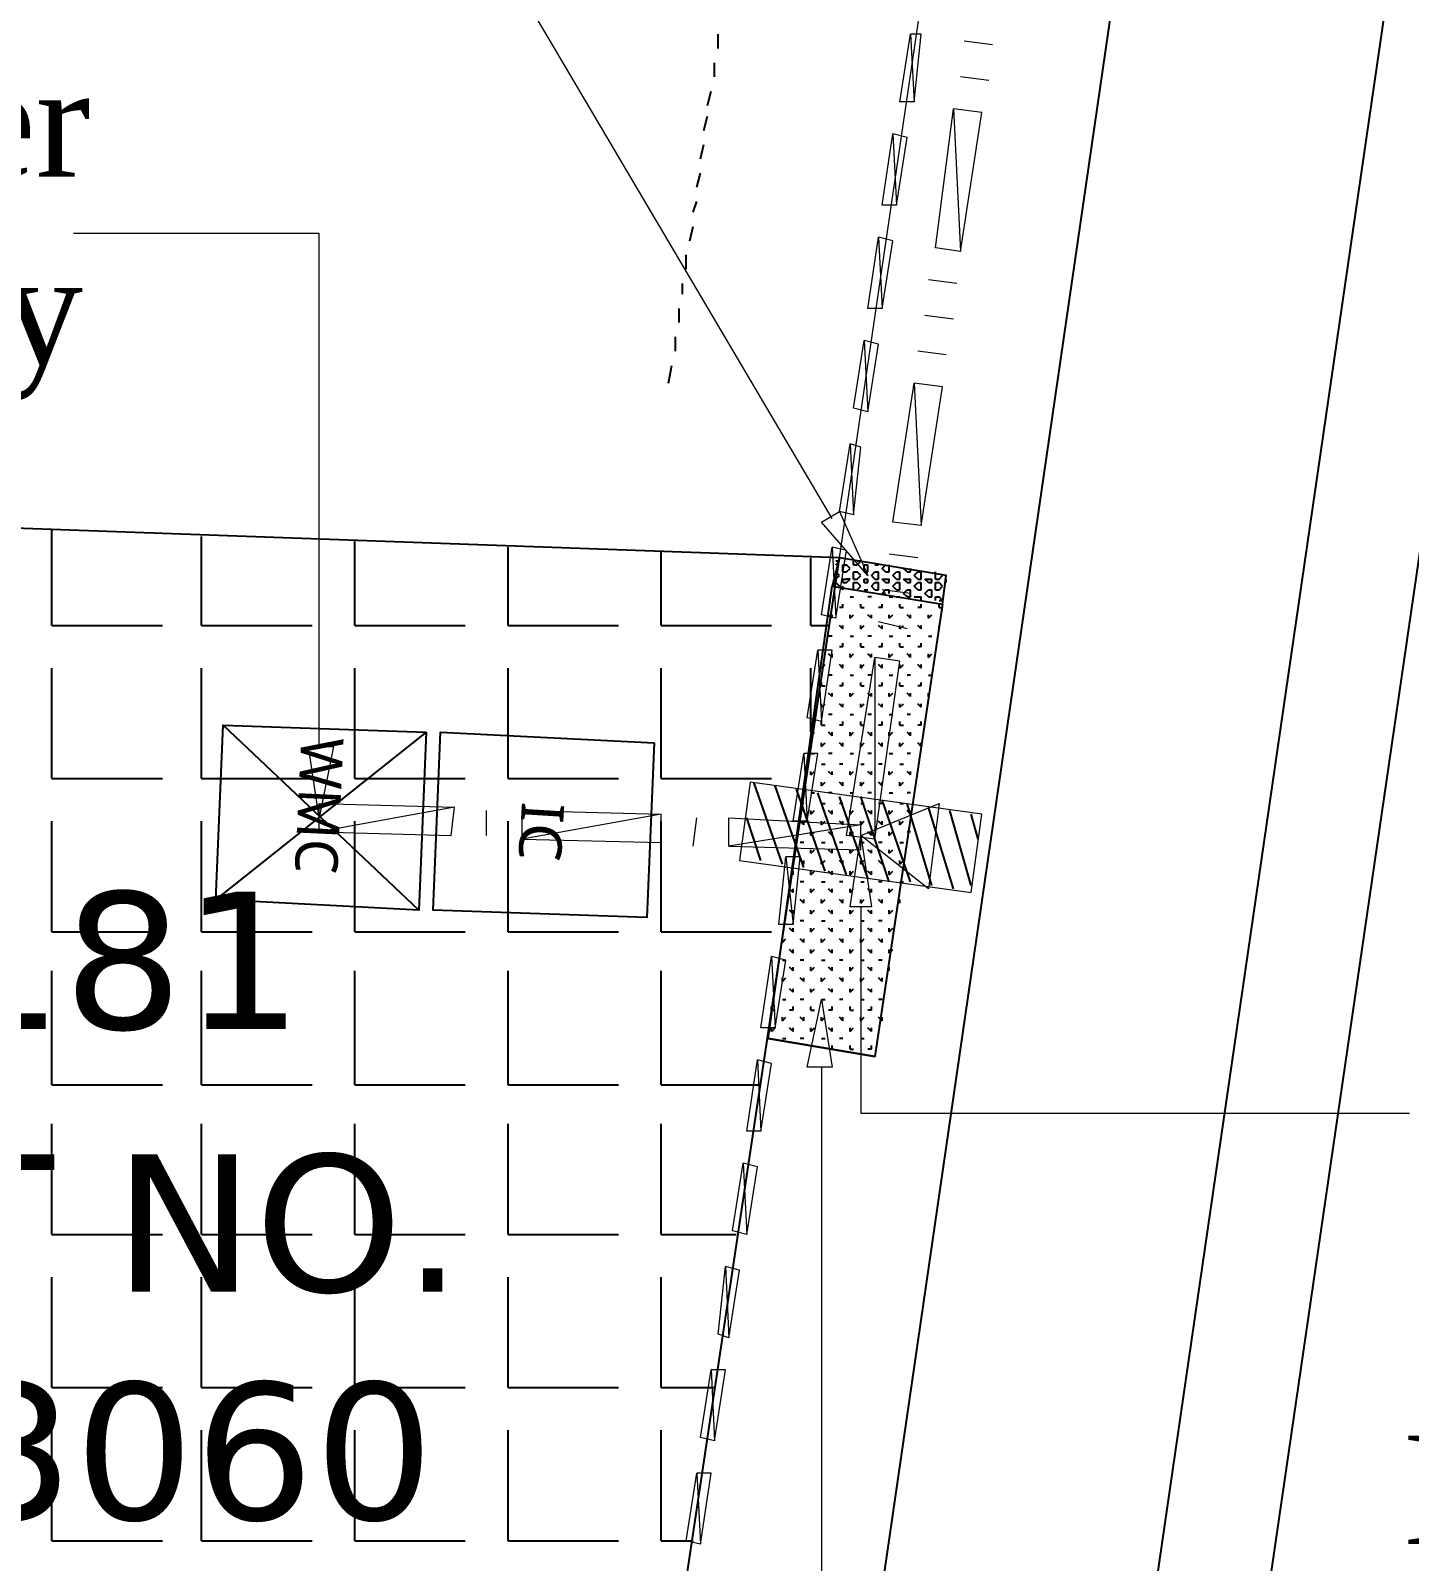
# Model space of a CAD drawing. Header units: inches. Extents: x 5 to 844, y 8 to 596.
# Drawn here: x 370.8 to 420.6, y 214.6 to 269.9 of the extents above; entities that cross this region are included whole.
import ezdxf

# ---------------------------------------------------------------- set-up
doc = ezdxf.new("R2010")
doc.units = ezdxf.units.IN
doc.header["$MEASUREMENT"] = 0
doc.layers.add('PDF_Geometry', color=7, linetype='Continuous', true_color=0x989898)
doc.layers.add('PDF_Text', color=7, linetype='Continuous')
doc.styles.add('PDF Segoe UI', font='segoeui.ttf')
doc.styles.add('PDF Times New Roman', font='times.ttf')
doc.styles.add('PDF Verdana', font='verdana.ttf')

msp = doc.modelspace()

# ---------------------------------------------------------------- linework, layer by layer
at = {"layer": 'PDF_Geometry', "lineweight": 25}
for points in [[(395.609, 77.153), (456.163, 492.932), (456.291, 494.475)], [(391.623, 77.668), (451.535, 489.718), (451.92, 491.647)], [(379.667, 60.954), (381.981, 79.082), (410.908, 278.229)], [(395.609, 269.229), (395.609, 269.744)], [(395.48, 268.972), (395.48, 268.972)], [(395.48, 268.201), (395.48, 268.715)], [(395.223, 267.172), (395.352, 267.687)], [(395.352, 267.944), (395.352, 267.944)], [(395.223, 267.044), (395.223, 267.044)], [(395.095, 266.272), (395.223, 266.787)], [(395.095, 266.015), (395.095, 266.015)], [(394.966, 265.244), (395.095, 265.758)], [(394.837, 264.215), (394.966, 264.73)], [(394.966, 264.987), (394.966, 264.987)], [(394.709, 263.315), (394.837, 263.701)], [(394.837, 263.958), (394.837, 263.958)], [(394.709, 263.058), (394.709, 263.058)], [(394.58, 262.287), (394.709, 262.801)], [(394.58, 262.03), (394.58, 262.03)], [(394.452, 261.258), (394.452, 261.773)], [(394.452, 261.001), (394.452, 261.001)], [(394.323, 260.358), (394.323, 260.744)], [(394.195, 259.33), (394.195, 259.844)], [(394.323, 260.101), (394.323, 260.101)], [(394.066, 259.073), (394.066, 259.073)], [(394.066, 258.301), (394.066, 258.816)], [(393.809, 257.144), (393.937, 257.787)], [(393.937, 258.044), (393.937, 258.044)], [(399.98, 250.845), (399.723, 249.816), (403.708, 249.173), (403.837, 250.202), (399.98, 250.845)], [(399.98, 250.716), (399.851, 250.716)], [(399.851, 250.587), (399.98, 250.716)], [(399.851, 250.33), (399.851, 250.33)], [(399.98, 250.202), (399.851, 250.33)], [(400.109, 250.716), (400.109, 250.716)], [(400.109, 250.716), (400.109, 250.716)], [(400.109, 250.587), (400.237, 250.587)], [(400.109, 250.459), (400.109, 250.587)], [(400.109, 250.33), (400.109, 250.459)], [(400.109, 250.33), (400.237, 250.33)], [(400.366, 250.459), (400.237, 250.587)], [(400.237, 250.33), (400.366, 250.459)], [(400.494, 250.587), (400.494, 250.716)], [(400.494, 250.716), (400.494, 250.716)], [(400.494, 250.587), (400.623, 250.587)], [(400.494, 250.33), (400.623, 250.33)], [(400.494, 250.202), (400.494, 250.33)], [(400.751, 250.716), (400.623, 250.716)], [(400.623, 250.587), (400.751, 250.716)], [(400.751, 250.202), (400.623, 250.33)], [(400.88, 250.587), (401.009, 250.587)], [(400.88, 250.459), (400.88, 250.587)], [(400.88, 250.33), (400.88, 250.459)], [(400.88, 250.33), (401.009, 250.33)], [(401.009, 250.459), (401.009, 250.587)], [(401.009, 250.33), (401.009, 250.459)], [(401.137, 250.202), (401.266, 250.33)], [(401.266, 250.587), (401.394, 250.587)], [(401.266, 250.587), (401.266, 250.587)], [(401.266, 250.33), (401.394, 250.33)], [(401.394, 250.587), (401.394, 250.587)], [(401.394, 250.202), (401.394, 250.33)], [(401.523, 250.459), (401.651, 250.587)], [(401.651, 250.33), (401.523, 250.459)], [(401.651, 250.33), (401.78, 250.33)], [(401.78, 250.459), (401.78, 250.587)], [(401.78, 250.33), (401.78, 250.459)], [(401.908, 250.202), (402.037, 250.33)], [(402.037, 250.33), (402.166, 250.33)], [(402.166, 250.202), (402.166, 250.33)], [(402.423, 250.33), (402.294, 250.459)], [(402.294, 250.459), (402.294, 250.459)], [(402.423, 250.33), (402.551, 250.33)], [(402.551, 250.33), (402.551, 250.459)], [(402.68, 250.202), (402.808, 250.33)], [(402.808, 250.33), (402.937, 250.33)], [(402.937, 250.202), (402.937, 250.33)], [(403.451, 250.202), (403.451, 250.33)], [(403.708, 249.173), (401.266, 232.845), (397.409, 233.488), (399.723, 249.816), (403.708, 249.173)], [(399.723, 249.816), (403.708, 249.173)], [(399.851, 250.073), (399.98, 250.202)], [(399.851, 250.073), (399.851, 250.073)], [(399.851, 249.945), (399.851, 249.945)], [(399.98, 249.816), (399.851, 249.945)], [(400.109, 249.688), (399.98, 249.816)], [(399.98, 249.816), (399.98, 249.816)], [(400.109, 250.073), (400.237, 250.073)], [(400.109, 249.945), (400.109, 250.073)], [(400.109, 250.073), (400.109, 250.073)], [(400.109, 249.945), (400.237, 249.945)], [(400.109, 249.688), (400.109, 249.816)], [(400.109, 249.688), (400.109, 249.816)], [(400.366, 250.073), (400.237, 250.073)], [(400.237, 249.945), (400.366, 250.073)], [(400.494, 250.073), (400.494, 250.202)], [(400.494, 250.073), (400.623, 250.073)], [(400.494, 249.945), (400.623, 249.945)], [(400.494, 249.816), (400.494, 249.945)], [(400.494, 249.688), (400.494, 249.816)], [(400.623, 250.073), (400.751, 250.202)], [(400.751, 249.816), (400.623, 249.945)], [(400.623, 249.688), (400.751, 249.816)], [(400.88, 250.073), (401.009, 250.073)], [(400.88, 249.945), (400.88, 250.073)], [(400.88, 250.073), (400.88, 250.073)], [(400.88, 249.945), (401.009, 249.945)], [(401.009, 250.073), (401.009, 250.073)], [(401.009, 249.945), (401.009, 250.073)], [(401.266, 250.073), (401.137, 250.202)], [(401.137, 249.816), (401.266, 249.945)], [(401.266, 249.688), (401.137, 249.816)], [(401.266, 250.073), (401.394, 250.073)], [(401.266, 249.945), (401.394, 249.945)], [(401.394, 250.073), (401.394, 250.202)], [(401.394, 249.816), (401.394, 249.945)], [(401.394, 249.688), (401.394, 249.816)], [(401.651, 249.945), (401.523, 250.073)], [(401.523, 250.073), (401.651, 250.073)], [(401.651, 250.073), (401.78, 250.073)], [(401.651, 249.945), (401.78, 249.945)], [(401.78, 250.073), (401.78, 250.073)], [(401.78, 249.945), (401.78, 250.073)], [(402.037, 250.073), (401.908, 250.202)], [(401.908, 249.816), (402.037, 249.945)], [(402.037, 249.688), (401.908, 249.816)], [(402.037, 250.073), (402.166, 250.073)], [(402.037, 249.945), (402.166, 249.945)], [(402.166, 250.073), (402.166, 250.202)], [(402.166, 249.816), (402.166, 249.945)], [(402.166, 249.688), (402.166, 249.816)], [(402.423, 249.945), (402.294, 250.073)], [(402.294, 250.073), (402.423, 250.073)], [(402.423, 250.073), (402.551, 250.073)], [(402.423, 249.945), (402.551, 249.945)], [(402.551, 250.073), (402.551, 250.073)], [(402.551, 249.945), (402.551, 250.073)], [(402.808, 250.073), (402.68, 250.202)], [(402.68, 249.816), (402.808, 249.945)], [(402.808, 249.688), (402.68, 249.816)], [(402.808, 250.073), (402.937, 250.073)], [(402.808, 249.945), (402.937, 249.945)], [(402.937, 250.073), (402.937, 250.202)], [(402.937, 249.816), (402.937, 249.945)], [(402.937, 249.688), (402.937, 249.816)], [(403.194, 249.945), (403.066, 250.073)], [(403.066, 250.073), (403.194, 250.073)], [(403.194, 250.073), (403.323, 250.073)], [(403.194, 249.945), (403.323, 249.945)], [(403.323, 250.073), (403.323, 250.073)], [(403.323, 249.945), (403.323, 250.073)], [(403.451, 250.073), (403.451, 250.202)], [(403.451, 250.073), (403.58, 250.073)], [(403.451, 249.945), (403.58, 249.945)], [(403.451, 249.816), (403.451, 249.945)], [(403.451, 249.688), (403.451, 249.816)], [(403.58, 250.073), (403.708, 250.202)], [(403.708, 249.816), (403.58, 249.945)], [(403.58, 249.688), (403.708, 249.816)], [(403.708, 250.202), (403.708, 250.202)], [(403.837, 249.945), (403.837, 250.073)], [(403.837, 250.073), (403.837, 250.073)], [(399.723, 249.43), (399.723, 249.43)], [(400.366, 249.43), (400.366, 249.43)], [(400.366, 249.43), (400.494, 249.43)], [(400.366, 249.43), (400.366, 249.43)], [(400.623, 249.688), (400.623, 249.688)], [(400.88, 249.688), (401.009, 249.688)], [(400.88, 249.688), (400.88, 249.688)], [(401.009, 249.688), (401.009, 249.688)], [(401.137, 249.43), (401.009, 249.43)], [(401.137, 249.43), (401.137, 249.43)], [(401.137, 249.43), (401.137, 249.43)], [(401.266, 249.688), (401.394, 249.688)], [(401.523, 249.559), (401.651, 249.688)], [(401.651, 249.559), (401.523, 249.559)], [(401.651, 249.688), (401.78, 249.688)], [(401.78, 249.559), (401.78, 249.688)], [(401.78, 249.559), (401.78, 249.559)], [(401.78, 249.43), (401.78, 249.43)], [(401.78, 249.43), (401.908, 249.43)], [(401.78, 249.43), (401.78, 249.43)], [(402.037, 249.688), (402.166, 249.688)], [(402.037, 249.43), (402.166, 249.43)], [(402.166, 249.43), (402.166, 249.43)], [(402.294, 249.559), (402.423, 249.688)], [(402.423, 249.43), (402.294, 249.559)], [(402.423, 249.688), (402.551, 249.688)], [(402.551, 249.43), (402.423, 249.43)], [(402.423, 249.43), (402.551, 249.43)], [(402.551, 249.559), (402.551, 249.688)], [(402.551, 249.43), (402.551, 249.559)], [(402.551, 249.43), (402.551, 249.43)], [(402.551, 249.43), (402.551, 249.43)], [(402.68, 249.43), (402.808, 249.43)], [(402.808, 249.688), (402.937, 249.688)], [(402.808, 249.43), (402.937, 249.43)], [(402.937, 249.302), (402.937, 249.43)], [(402.937, 249.302), (402.937, 249.302)], [(403.066, 249.559), (403.194, 249.688)], [(403.194, 249.43), (403.066, 249.559)], [(403.194, 249.688), (403.323, 249.688)], [(403.194, 249.43), (403.323, 249.43)], [(403.323, 249.559), (403.323, 249.688)], [(403.323, 249.43), (403.323, 249.559)], [(403.451, 249.688), (403.58, 249.688)], [(403.451, 249.43), (403.58, 249.43)], [(403.451, 249.302), (403.451, 249.43)], [(403.451, 249.302), (403.451, 249.302)], [(403.708, 249.302), (403.58, 249.43)], [(403.58, 249.302), (403.58, 249.302)], [(403.58, 249.302), (403.708, 249.302)], [(399.723, 248.659), (399.594, 248.788)], [(399.723, 248.659), (399.723, 248.788)], [(399.723, 248.659), (399.723, 248.788)], [(400.109, 249.045), (399.98, 249.045)], [(400.109, 249.045), (400.109, 249.173)], [(400.109, 249.045), (400.109, 249.045)], [(400.366, 248.659), (400.366, 248.788)], [(400.366, 248.659), (400.494, 248.788)], [(400.366, 248.659), (400.366, 248.788)], [(400.751, 249.045), (400.751, 249.173)], [(400.751, 249.045), (400.88, 249.045)], [(400.751, 249.045), (400.751, 249.045)], [(401.137, 248.659), (401.009, 248.788)], [(401.137, 248.659), (401.137, 248.788)], [(401.137, 248.659), (401.137, 248.788)], [(401.523, 249.045), (401.394, 249.045)], [(401.523, 249.045), (401.523, 249.173)], [(401.523, 249.045), (401.523, 249.045)], [(401.78, 248.659), (401.78, 248.788)], [(401.78, 248.659), (401.908, 248.788)], [(401.78, 248.659), (401.78, 248.788)], [(402.166, 249.045), (402.166, 249.173)], [(402.166, 249.045), (402.294, 249.045)], [(402.166, 249.045), (402.166, 249.045)], [(402.551, 248.659), (402.423, 248.788)], [(402.551, 248.659), (402.551, 248.788)], [(402.551, 248.659), (402.551, 248.788)], [(402.937, 249.045), (402.808, 249.045)], [(402.937, 249.045), (402.937, 249.173)], [(402.937, 249.045), (402.937, 249.045)], [(403.194, 248.659), (403.194, 248.788)], [(403.194, 248.659), (403.323, 248.788)], [(403.194, 248.659), (403.194, 248.788)], [(403.58, 249.045), (403.58, 249.173)], [(403.58, 249.045), (403.708, 249.045)], [(403.58, 249.045), (403.58, 249.045)], [(400.109, 248.273), (399.98, 248.402)], [(400.109, 248.273), (400.109, 248.402)], [(400.109, 248.273), (400.109, 248.402)], [(400.751, 248.273), (400.751, 248.402)], [(400.751, 248.273), (400.88, 248.402)], [(400.751, 248.273), (400.751, 248.402)], [(401.523, 248.273), (401.394, 248.402)], [(401.523, 248.273), (401.523, 248.402)], [(401.523, 248.273), (401.523, 248.402)], [(402.166, 248.273), (402.166, 248.402)], [(402.166, 248.273), (402.294, 248.402)], [(402.166, 248.273), (402.166, 248.402)], [(402.937, 248.273), (402.808, 248.402)], [(402.937, 248.273), (402.937, 248.402)], [(402.937, 248.273), (402.937, 248.402)], [(403.58, 248.273), (403.58, 248.402)], [(403.58, 248.273), (403.58, 248.402)], [(403.58, 248.273), (403.58, 248.273)], [(399.723, 248.016), (399.594, 248.016)], [(399.723, 248.016), (399.723, 248.016)], [(399.723, 248.016), (399.723, 248.016)], [(400.109, 247.63), (399.98, 247.63)], [(400.109, 247.63), (400.109, 247.759)], [(400.109, 247.63), (400.109, 247.63)], [(400.366, 248.016), (400.366, 248.016)], [(400.366, 248.016), (400.494, 248.016)], [(400.366, 248.016), (400.366, 248.016)], [(400.751, 247.63), (400.751, 247.759)], [(400.751, 247.63), (400.88, 247.63)], [(400.751, 247.63), (400.751, 247.63)], [(401.137, 248.016), (401.009, 248.016)], [(401.137, 248.016), (401.137, 248.016)], [(401.137, 248.016), (401.137, 248.016)], [(401.523, 247.63), (401.394, 247.63)], [(401.523, 247.63), (401.523, 247.759)], [(401.523, 247.63), (401.523, 247.63)], [(401.78, 248.016), (401.78, 248.016)], [(401.78, 248.016), (401.908, 248.016)], [(401.78, 248.016), (401.78, 248.016)], [(402.166, 247.63), (402.166, 247.759)], [(402.166, 247.63), (402.294, 247.63)], [(402.166, 247.63), (402.166, 247.63)], [(402.551, 248.016), (402.423, 248.016)], [(402.551, 248.016), (402.551, 248.016)], [(402.551, 248.016), (402.551, 248.016)], [(402.937, 247.63), (402.808, 247.63)], [(402.937, 247.63), (402.937, 247.759)], [(402.937, 247.63), (402.937, 247.63)], [(403.194, 248.016), (403.194, 248.016)], [(403.194, 248.016), (403.323, 248.016)], [(403.194, 248.016), (403.194, 248.016)], [(399.723, 247.245), (399.594, 247.373)], [(399.723, 247.245), (399.723, 247.373)], [(399.723, 247.245), (399.723, 247.373)], [(400.366, 247.245), (400.366, 247.373)], [(400.366, 247.245), (400.494, 247.373)], [(400.366, 247.245), (400.366, 247.373)], [(401.137, 247.245), (401.009, 247.373)], [(401.137, 247.245), (401.137, 247.373)], [(401.137, 247.245), (401.137, 247.373)], [(401.78, 247.245), (401.78, 247.373)], [(401.78, 247.245), (401.908, 247.373)], [(401.78, 247.245), (401.78, 247.373)], [(402.551, 247.245), (402.423, 247.373)], [(402.551, 247.245), (402.551, 247.373)], [(402.551, 247.245), (402.551, 247.373)], [(403.194, 247.245), (403.194, 247.373)], [(403.194, 247.245), (403.323, 247.373)], [(403.194, 247.245), (403.194, 247.373)], [(399.337, 246.859), (399.466, 246.988)], [(399.723, 246.602), (399.594, 246.602)], [(399.723, 246.602), (399.723, 246.602)], [(399.723, 246.602), (399.723, 246.602)], [(400.109, 246.859), (399.98, 246.988)], [(400.109, 246.859), (400.109, 246.988)], [(400.109, 246.859), (400.109, 246.988)], [(400.366, 246.602), (400.366, 246.602)], [(400.366, 246.602), (400.494, 246.602)], [(400.366, 246.602), (400.366, 246.602)], [(400.751, 246.859), (400.751, 246.988)], [(400.751, 246.859), (400.88, 246.988)], [(400.751, 246.859), (400.751, 246.988)], [(401.137, 246.602), (401.009, 246.602)], [(401.137, 246.602), (401.137, 246.602)], [(401.137, 246.602), (401.137, 246.602)], [(401.523, 246.859), (401.394, 246.988)], [(401.523, 246.859), (401.523, 246.988)], [(401.523, 246.859), (401.523, 246.988)], [(401.78, 246.602), (401.78, 246.602)], [(401.78, 246.602), (401.908, 246.602)], [(401.78, 246.602), (401.78, 246.602)], [(402.166, 246.859), (402.166, 246.988)], [(402.166, 246.859), (402.294, 246.988)], [(402.166, 246.859), (402.166, 246.988)], [(402.551, 246.602), (402.423, 246.602)], [(402.551, 246.602), (402.551, 246.602)], [(402.551, 246.602), (402.551, 246.602)], [(402.937, 246.859), (402.808, 246.988)], [(402.937, 246.859), (402.937, 246.988)], [(402.937, 246.859), (402.937, 246.988)], [(403.194, 246.602), (403.194, 246.602)], [(403.194, 246.602), (403.323, 246.602)], [(403.194, 246.602), (403.194, 246.602)], [(399.337, 246.216), (399.337, 246.345)], [(399.337, 246.216), (399.466, 246.216)], [(399.337, 246.216), (399.337, 246.216)], [(399.723, 245.831), (399.594, 245.959)], [(399.723, 245.831), (399.723, 245.959)], [(399.723, 245.831), (399.723, 245.959)], [(400.109, 246.216), (399.98, 246.216)], [(400.109, 246.216), (400.109, 246.345)], [(400.109, 246.216), (400.109, 246.216)], [(400.366, 245.831), (400.366, 245.959)], [(400.366, 245.831), (400.494, 245.959)], [(400.366, 245.831), (400.366, 245.959)], [(400.751, 246.216), (400.751, 246.345)], [(400.751, 246.216), (400.88, 246.216)], [(400.751, 246.216), (400.751, 246.216)], [(401.137, 245.831), (401.009, 245.959)], [(401.137, 245.831), (401.137, 245.959)], [(401.137, 245.831), (401.137, 245.959)], [(401.523, 246.216), (401.394, 246.216)], [(401.523, 246.216), (401.523, 246.345)], [(401.523, 246.216), (401.523, 246.216)], [(401.78, 245.831), (401.78, 245.959)], [(401.78, 245.831), (401.908, 245.959)], [(401.78, 245.831), (401.78, 245.959)], [(402.166, 246.216), (402.166, 246.345)], [(402.166, 246.216), (402.294, 246.216)], [(402.166, 246.216), (402.166, 246.216)], [(402.551, 245.831), (402.423, 245.959)], [(402.551, 245.831), (402.551, 245.959)], [(402.551, 245.831), (402.551, 245.959)], [(402.937, 246.216), (402.808, 246.216)], [(402.937, 246.216), (402.937, 246.345)], [(402.937, 246.216), (402.937, 246.216)], [(403.194, 245.831), (403.194, 245.959)], [(403.194, 245.831), (403.194, 245.959)], [(399.337, 245.445), (399.337, 245.573)], [(399.337, 245.445), (399.466, 245.573)], [(399.337, 245.445), (399.337, 245.573)], [(400.109, 245.445), (399.98, 245.573)], [(400.109, 245.445), (400.109, 245.573)], [(400.109, 245.445), (400.109, 245.573)], [(400.751, 245.445), (400.751, 245.573)], [(400.751, 245.445), (400.88, 245.573)], [(400.751, 245.445), (400.751, 245.573)], [(401.523, 245.445), (401.394, 245.573)], [(401.523, 245.445), (401.523, 245.573)], [(401.523, 245.445), (401.523, 245.573)], [(402.166, 245.445), (402.166, 245.573)], [(402.166, 245.445), (402.294, 245.573)], [(402.166, 245.445), (402.166, 245.573)], [(402.937, 245.445), (402.808, 245.573)], [(402.937, 245.445), (402.937, 245.573)], [(402.937, 245.445), (402.937, 245.573)], [(403.194, 245.831), (403.194, 245.831)], [(399.337, 244.802), (399.337, 244.931)], [(399.337, 244.802), (399.466, 244.802)], [(399.337, 244.802), (399.337, 244.802)], [(399.723, 245.188), (399.594, 245.188)], [(399.723, 245.188), (399.723, 245.188)], [(399.723, 245.188), (399.723, 245.188)], [(400.109, 244.802), (399.98, 244.802)], [(400.109, 244.802), (400.109, 244.931)], [(400.109, 244.802), (400.109, 244.802)], [(400.366, 245.188), (400.366, 245.188)], [(400.366, 245.188), (400.494, 245.188)], [(400.366, 245.188), (400.366, 245.188)], [(400.751, 244.802), (400.751, 244.931)], [(400.751, 244.802), (400.88, 244.802)], [(400.751, 244.802), (400.751, 244.802)], [(401.137, 245.188), (401.009, 245.188)], [(401.137, 245.188), (401.137, 245.188)], [(401.137, 245.188), (401.137, 245.188)], [(401.523, 244.802), (401.394, 244.802)], [(401.523, 244.802), (401.523, 244.931)], [(401.523, 244.802), (401.523, 244.802)], [(401.78, 245.188), (401.78, 245.188)], [(401.78, 245.188), (401.908, 245.188)], [(401.78, 245.188), (401.78, 245.188)], [(402.166, 244.802), (402.166, 244.931)], [(402.166, 244.802), (402.294, 244.802)], [(402.166, 244.802), (402.166, 244.802)], [(402.551, 245.188), (402.423, 245.188)], [(402.551, 245.188), (402.551, 245.188)], [(402.551, 245.188), (402.551, 245.188)], [(402.937, 244.802), (402.808, 244.802)], [(402.937, 244.802), (402.937, 244.931)], [(402.937, 244.802), (402.937, 244.802)], [(398.951, 244.416), (399.08, 244.545)], [(398.951, 244.416), (398.951, 244.416)], [(398.951, 244.416), (398.951, 244.416)], [(399.723, 244.416), (399.594, 244.545)], [(399.723, 244.416), (399.723, 244.545)], [(399.723, 244.416), (399.723, 244.545)], [(400.366, 244.416), (400.366, 244.545)], [(400.366, 244.416), (400.494, 244.545)], [(400.366, 244.416), (400.366, 244.545)], [(401.137, 244.416), (401.009, 244.545)], [(401.137, 244.416), (401.137, 244.545)], [(401.137, 244.416), (401.137, 244.545)], [(401.78, 244.416), (401.78, 244.545)], [(401.78, 244.416), (401.908, 244.545)], [(401.78, 244.416), (401.78, 244.545)], [(402.551, 244.416), (402.423, 244.545)], [(402.551, 244.416), (402.551, 244.545)], [(402.551, 244.416), (402.551, 244.545)], [(398.951, 243.774), (398.951, 243.774)], [(398.951, 243.774), (399.08, 243.774)], [(398.951, 243.774), (398.951, 243.774)], [(399.337, 244.031), (399.337, 244.159)], [(399.337, 244.031), (399.466, 244.159)], [(399.337, 244.031), (399.337, 244.159)], [(399.723, 243.774), (399.594, 243.774)], [(399.723, 243.774), (399.723, 243.774)], [(399.723, 243.774), (399.723, 243.774)], [(400.109, 244.031), (399.98, 244.159)], [(400.109, 244.031), (400.109, 244.159)], [(400.109, 244.031), (400.109, 244.159)], [(400.366, 243.774), (400.366, 243.774)], [(400.366, 243.774), (400.494, 243.774)], [(400.366, 243.774), (400.366, 243.774)], [(400.751, 244.031), (400.751, 244.159)], [(400.751, 244.031), (400.88, 244.159)], [(400.751, 244.031), (400.751, 244.159)], [(401.137, 243.774), (401.009, 243.774)], [(401.137, 243.774), (401.137, 243.774)], [(401.137, 243.774), (401.137, 243.774)], [(401.523, 244.031), (401.394, 244.159)], [(401.523, 244.031), (401.523, 244.159)], [(401.523, 244.031), (401.523, 244.159)], [(401.78, 243.774), (401.78, 243.774)], [(401.78, 243.774), (401.908, 243.774)], [(401.78, 243.774), (401.78, 243.774)], [(402.166, 244.031), (402.166, 244.159)], [(402.166, 244.031), (402.294, 244.159)], [(402.166, 244.031), (402.166, 244.159)], [(402.551, 243.774), (402.423, 243.774)], [(402.551, 243.774), (402.551, 243.774)], [(402.551, 243.774), (402.551, 243.774)], [(402.937, 244.031), (402.808, 244.159)], [(402.937, 244.031), (402.937, 244.159)], [(402.937, 244.031), (402.937, 244.159)], [(399.337, 243.388), (399.337, 243.388)], [(399.337, 243.388), (399.466, 243.388)], [(399.337, 243.388), (399.337, 243.388)], [(400.109, 243.388), (399.98, 243.388)], [(400.109, 243.388), (400.109, 243.388)], [(400.109, 243.388), (400.109, 243.388)], [(400.751, 243.388), (400.751, 243.388)], [(400.751, 243.388), (400.88, 243.388)], [(400.751, 243.388), (400.751, 243.388)], [(401.523, 243.388), (401.394, 243.388)], [(401.523, 243.388), (401.523, 243.388)], [(401.523, 243.388), (401.523, 243.388)], [(402.166, 243.388), (402.166, 243.388)], [(402.166, 243.388), (402.294, 243.388)], [(402.166, 243.388), (402.166, 243.388)], [(402.808, 243.388), (402.808, 243.388)], [(402.937, 243.388), (402.937, 243.388)], [(398.951, 243.002), (398.951, 243.131)], [(398.951, 243.002), (399.08, 243.131)], [(398.951, 243.002), (398.951, 243.131)], [(399.337, 242.616), (399.337, 242.745)], [(399.337, 242.616), (399.466, 242.745)], [(399.337, 242.616), (399.337, 242.745)], [(399.723, 243.002), (399.594, 243.131)], [(399.723, 243.002), (399.723, 243.131)], [(399.723, 243.002), (399.723, 243.131)], [(400.109, 242.616), (399.98, 242.745)], [(400.109, 242.616), (400.109, 242.745)], [(400.109, 242.616), (400.109, 242.745)], [(400.366, 243.002), (400.366, 243.131)], [(400.366, 243.002), (400.494, 243.131)], [(400.366, 243.002), (400.366, 243.131)], [(400.751, 242.616), (400.751, 242.745)], [(400.751, 242.616), (400.88, 242.745)], [(400.751, 242.616), (400.751, 242.745)], [(401.137, 243.002), (401.009, 243.131)], [(401.137, 243.002), (401.137, 243.131)], [(401.137, 243.002), (401.137, 243.131)], [(401.523, 242.616), (401.394, 242.745)], [(401.523, 242.616), (401.523, 242.745)], [(401.523, 242.616), (401.523, 242.745)], [(401.78, 243.002), (401.78, 243.131)], [(401.78, 243.002), (401.908, 243.131)], [(401.78, 243.002), (401.78, 243.131)], [(402.166, 242.616), (402.166, 242.745)], [(402.166, 242.616), (402.294, 242.745)], [(402.166, 242.616), (402.166, 242.745)], [(402.551, 243.002), (402.423, 243.131)], [(402.551, 243.002), (402.551, 243.131)], [(402.551, 243.002), (402.551, 243.131)], [(398.951, 242.359), (398.951, 242.359)], [(398.951, 242.359), (399.08, 242.359)], [(398.951, 242.359), (398.951, 242.359)], [(399.723, 242.359), (399.594, 242.359)], [(399.723, 242.359), (399.723, 242.359)], [(399.723, 242.359), (399.723, 242.359)], [(400.366, 242.359), (400.366, 242.359)], [(400.366, 242.359), (400.494, 242.359)], [(400.366, 242.359), (400.366, 242.359)], [(401.137, 242.359), (401.009, 242.359)], [(401.137, 242.359), (401.137, 242.359)], [(401.137, 242.359), (401.137, 242.359)], [(401.78, 242.359), (401.78, 242.359)], [(401.78, 242.359), (401.908, 242.359)], [(401.78, 242.359), (401.78, 242.359)], [(402.551, 242.359), (402.423, 242.359)], [(402.551, 242.359), (402.551, 242.359)], [(402.551, 242.359), (402.551, 242.359)], [(398.694, 241.974), (398.566, 241.974)], [(398.694, 241.974), (398.694, 241.974)], [(398.694, 241.974), (398.694, 241.974)], [(398.951, 241.588), (398.951, 241.716)], [(398.951, 241.588), (399.08, 241.716)], [(398.951, 241.588), (398.951, 241.716)], [(399.337, 241.974), (399.337, 241.974)], [(399.337, 241.974), (399.466, 241.974)], [(399.337, 241.974), (399.337, 241.974)], [(399.723, 241.588), (399.594, 241.716)], [(399.723, 241.588), (399.723, 241.716)], [(399.723, 241.588), (399.723, 241.716)], [(400.109, 241.974), (399.98, 241.974)], [(400.109, 241.974), (400.109, 241.974)], [(400.109, 241.974), (400.109, 241.974)], [(400.366, 241.588), (400.366, 241.716)], [(400.366, 241.588), (400.494, 241.716)], [(400.366, 241.588), (400.366, 241.716)], [(400.751, 241.974), (400.751, 241.974)], [(400.751, 241.974), (400.88, 241.974)], [(400.751, 241.974), (400.751, 241.974)], [(401.137, 241.588), (401.009, 241.716)], [(401.137, 241.588), (401.137, 241.716)], [(401.137, 241.588), (401.137, 241.716)], [(401.523, 241.974), (401.394, 241.974)], [(401.523, 241.974), (401.523, 241.974)], [(401.523, 241.974), (401.523, 241.974)], [(401.78, 241.588), (401.78, 241.716)], [(401.78, 241.588), (401.908, 241.716)], [(401.78, 241.588), (401.78, 241.716)], [(402.166, 241.974), (402.166, 241.974)], [(402.166, 241.974), (402.294, 241.974)], [(402.166, 241.974), (402.166, 241.974)], [(402.551, 241.588), (402.423, 241.716)], [(402.551, 241.588), (402.551, 241.716)], [(402.551, 241.588), (402.551, 241.716)], [(398.694, 241.202), (398.566, 241.331)], [(398.694, 241.202), (398.694, 241.331)], [(398.694, 241.202), (398.694, 241.331)], [(398.951, 240.945), (398.951, 240.945)], [(398.951, 240.817), (399.08, 240.945)], [(398.951, 240.817), (398.951, 240.945)], [(399.337, 241.202), (399.337, 241.331)], [(399.337, 241.202), (399.466, 241.331)], [(399.337, 241.202), (399.337, 241.331)], [(399.723, 240.817), (399.594, 240.945)], [(399.723, 240.945), (399.723, 240.945)], [(399.723, 240.817), (399.723, 240.945)], [(400.109, 241.202), (399.98, 241.331)], [(400.109, 241.202), (400.109, 241.331)], [(400.109, 241.202), (400.109, 241.331)], [(400.366, 240.945), (400.366, 240.945)], [(400.366, 240.817), (400.494, 240.945)], [(400.366, 240.817), (400.366, 240.945)], [(400.751, 241.202), (400.751, 241.331)], [(400.751, 241.202), (400.88, 241.331)], [(400.751, 241.202), (400.751, 241.331)], [(401.137, 240.817), (401.009, 240.945)], [(401.137, 240.945), (401.137, 240.945)], [(401.137, 240.817), (401.137, 240.945)], [(401.523, 241.202), (401.394, 241.331)], [(401.523, 241.202), (401.523, 241.331)], [(401.523, 241.202), (401.523, 241.331)], [(401.78, 240.945), (401.78, 240.945)], [(401.78, 240.817), (401.908, 240.945)], [(401.78, 240.817), (401.78, 240.945)], [(402.166, 241.202), (402.166, 241.331)], [(402.166, 241.202), (402.294, 241.331)], [(402.166, 241.202), (402.166, 241.331)], [(402.551, 240.945), (402.423, 240.945)], [(398.694, 240.559), (398.566, 240.559)], [(398.694, 240.559), (398.694, 240.559)], [(398.694, 240.559), (398.694, 240.559)], [(399.337, 240.559), (399.337, 240.559)], [(399.337, 240.559), (399.466, 240.559)], [(399.337, 240.559), (399.337, 240.559)], [(400.109, 240.559), (399.98, 240.559)], [(400.109, 240.559), (400.109, 240.559)], [(400.109, 240.559), (400.109, 240.559)], [(400.751, 240.559), (400.751, 240.559)], [(400.751, 240.559), (400.88, 240.559)], [(400.751, 240.559), (400.751, 240.559)], [(401.523, 240.559), (401.394, 240.559)], [(401.523, 240.559), (401.523, 240.559)], [(401.523, 240.559), (401.523, 240.559)], [(402.166, 240.559), (402.166, 240.559)], [(402.166, 240.559), (402.294, 240.559)], [(402.166, 240.559), (402.166, 240.559)], [(398.694, 239.788), (398.566, 239.917)], [(398.694, 239.788), (398.694, 239.917)], [(398.694, 239.788), (398.694, 239.917)], [(398.951, 240.174), (398.951, 240.302)], [(398.951, 240.174), (399.08, 240.302)], [(398.951, 240.174), (398.951, 240.302)], [(399.337, 239.788), (399.337, 239.917)], [(399.337, 239.788), (399.466, 239.917)], [(399.337, 239.788), (399.337, 239.917)], [(399.723, 240.174), (399.594, 240.302)], [(399.723, 240.174), (399.723, 240.302)], [(399.723, 240.174), (399.723, 240.302)], [(400.109, 239.788), (399.98, 239.917)], [(400.109, 239.788), (400.109, 239.917)], [(400.109, 239.788), (400.109, 239.917)], [(400.366, 240.174), (400.366, 240.302)], [(400.366, 240.174), (400.494, 240.302)], [(400.366, 240.174), (400.366, 240.302)], [(400.751, 239.788), (400.751, 239.917)], [(400.751, 239.788), (400.88, 239.917)], [(400.751, 239.788), (400.751, 239.917)], [(401.137, 240.174), (401.009, 240.302)], [(401.137, 240.174), (401.137, 240.302)], [(401.137, 240.174), (401.137, 240.302)], [(401.523, 239.788), (401.394, 239.917)], [(401.523, 239.788), (401.523, 239.917)], [(401.523, 239.788), (401.523, 239.917)], [(401.78, 240.174), (401.78, 240.302)], [(401.78, 240.174), (401.908, 240.302)], [(401.78, 240.174), (401.78, 240.302)], [(402.166, 239.788), (402.166, 239.917)], [(402.166, 239.788), (402.294, 239.917)], [(402.166, 239.788), (402.166, 239.917)], [(398.309, 239.531), (398.309, 239.531)], [(398.309, 239.402), (398.309, 239.531)], [(398.309, 239.402), (398.309, 239.531)], [(398.951, 239.531), (398.951, 239.531)], [(398.951, 239.402), (399.08, 239.531)], [(398.951, 239.402), (398.951, 239.531)], [(399.723, 239.402), (399.594, 239.531)], [(399.723, 239.531), (399.723, 239.531)], [(399.723, 239.402), (399.723, 239.531)], [(400.366, 239.531), (400.366, 239.531)], [(400.366, 239.402), (400.494, 239.531)], [(400.366, 239.402), (400.366, 239.531)], [(401.137, 239.402), (401.009, 239.531)], [(401.137, 239.531), (401.137, 239.531)], [(401.137, 239.402), (401.137, 239.531)], [(401.78, 239.531), (401.78, 239.531)], [(401.78, 239.402), (401.908, 239.531)], [(401.78, 239.402), (401.78, 239.531)], [(398.309, 238.759), (398.18, 238.888)], [(398.309, 238.759), (398.309, 238.888)], [(398.309, 238.759), (398.309, 238.888)], [(398.694, 239.145), (398.566, 239.145)], [(398.694, 239.145), (398.694, 239.145)], [(398.694, 239.145), (398.694, 239.145)], [(398.951, 238.759), (398.951, 238.888)], [(398.951, 238.759), (399.08, 238.888)], [(398.951, 238.759), (398.951, 238.888)], [(399.337, 239.145), (399.337, 239.145)], [(399.337, 239.145), (399.466, 239.145)], [(399.337, 239.145), (399.337, 239.145)], [(399.723, 238.759), (399.594, 238.888)], [(399.723, 238.759), (399.723, 238.888)], [(399.723, 238.759), (399.723, 238.888)], [(400.109, 239.145), (399.98, 239.145)], [(400.109, 239.145), (400.109, 239.145)], [(400.109, 239.145), (400.109, 239.145)], [(400.366, 238.759), (400.366, 238.888)], [(400.366, 238.759), (400.494, 238.888)], [(400.366, 238.759), (400.366, 238.888)], [(400.751, 239.145), (400.751, 239.145)], [(400.751, 239.145), (400.88, 239.145)], [(400.751, 239.145), (400.751, 239.145)], [(401.137, 238.759), (401.009, 238.888)], [(401.137, 238.759), (401.137, 238.888)], [(401.137, 238.759), (401.137, 238.888)], [(401.523, 239.145), (401.394, 239.145)], [(401.523, 239.145), (401.523, 239.145)], [(401.523, 239.145), (401.523, 239.145)], [(401.78, 238.759), (401.78, 238.888)], [(401.78, 238.759), (401.908, 238.888)], [(401.78, 238.759), (401.78, 238.888)], [(402.166, 239.145), (402.166, 239.145)], [(402.166, 239.145), (402.294, 239.145)], [(402.166, 239.145), (402.166, 239.145)], [(398.694, 238.374), (398.566, 238.502)], [(398.694, 238.374), (398.694, 238.502)], [(398.694, 238.374), (398.694, 238.502)], [(399.337, 238.374), (399.337, 238.502)], [(399.337, 238.374), (399.466, 238.502)], [(399.337, 238.374), (399.337, 238.502)], [(400.109, 238.374), (399.98, 238.502)], [(400.109, 238.374), (400.109, 238.502)], [(400.109, 238.374), (400.109, 238.502)], [(400.751, 238.374), (400.751, 238.502)], [(400.751, 238.374), (400.88, 238.502)], [(400.751, 238.374), (400.751, 238.502)], [(401.523, 238.374), (401.394, 238.502)], [(401.523, 238.374), (401.523, 238.502)], [(401.523, 238.374), (401.523, 238.502)], [(402.166, 238.374), (402.166, 238.502)], [(398.309, 237.988), (398.18, 238.117)], [(398.309, 238.117), (398.309, 238.117)], [(398.309, 237.988), (398.309, 238.117)], [(398.694, 237.731), (398.566, 237.731)], [(398.694, 237.731), (398.694, 237.731)], [(398.694, 237.731), (398.694, 237.731)], [(398.951, 238.117), (398.951, 238.117)], [(398.951, 237.988), (399.08, 238.117)], [(398.951, 237.988), (398.951, 238.117)], [(399.337, 237.731), (399.337, 237.731)], [(399.337, 237.731), (399.466, 237.731)], [(399.337, 237.731), (399.337, 237.731)], [(399.723, 237.988), (399.594, 238.117)], [(399.723, 238.117), (399.723, 238.117)], [(399.723, 237.988), (399.723, 238.117)], [(400.109, 237.731), (399.98, 237.731)], [(400.109, 237.731), (400.109, 237.731)], [(400.109, 237.731), (400.109, 237.731)], [(400.366, 238.117), (400.366, 238.117)], [(400.366, 237.988), (400.494, 238.117)], [(400.366, 237.988), (400.366, 238.117)], [(400.751, 237.731), (400.751, 237.731)], [(400.751, 237.731), (400.88, 237.731)], [(400.751, 237.731), (400.751, 237.731)], [(401.137, 237.988), (401.009, 238.117)], [(401.137, 238.117), (401.137, 238.117)], [(401.137, 237.988), (401.137, 238.117)], [(401.523, 237.731), (401.394, 237.731)], [(401.523, 237.731), (401.523, 237.731)], [(401.523, 237.731), (401.523, 237.731)], [(401.78, 238.117), (401.78, 238.117)], [(401.78, 237.988), (401.908, 238.117)], [(401.78, 237.988), (401.78, 238.117)], [(397.923, 236.96), (397.923, 237.088)], [(397.923, 236.96), (398.051, 237.088)], [(397.923, 236.96), (397.923, 237.088)], [(398.309, 237.345), (398.18, 237.474)], [(398.309, 237.345), (398.309, 237.474)], [(398.309, 237.345), (398.309, 237.474)], [(398.694, 236.96), (398.566, 237.088)], [(398.694, 236.96), (398.694, 237.088)], [(398.694, 236.96), (398.694, 237.088)], [(398.951, 237.345), (398.951, 237.474)], [(398.951, 237.345), (399.08, 237.474)], [(398.951, 237.345), (398.951, 237.474)], [(399.337, 236.96), (399.337, 237.088)], [(399.337, 236.96), (399.466, 237.088)], [(399.337, 236.96), (399.337, 237.088)], [(399.723, 237.345), (399.594, 237.474)], [(399.723, 237.345), (399.723, 237.474)], [(399.723, 237.345), (399.723, 237.474)], [(400.109, 236.96), (399.98, 237.088)], [(400.109, 236.96), (400.109, 237.088)], [(400.109, 236.96), (400.109, 237.088)], [(400.366, 237.345), (400.366, 237.474)], [(400.366, 237.345), (400.494, 237.474)], [(400.366, 237.345), (400.366, 237.474)], [(400.751, 236.96), (400.751, 237.088)], [(400.751, 236.96), (400.88, 237.088)], [(400.751, 236.96), (400.751, 237.088)], [(401.137, 237.345), (401.009, 237.474)], [(401.137, 237.345), (401.137, 237.474)], [(401.137, 237.345), (401.137, 237.474)], [(401.523, 236.96), (401.394, 237.088)], [(401.523, 236.96), (401.523, 237.088)], [(401.523, 236.96), (401.523, 237.088)], [(401.78, 237.345), (401.78, 237.474)], [(401.78, 237.345), (401.908, 237.474)], [(401.78, 237.345), (401.78, 237.474)], [(398.309, 236.574), (398.18, 236.702)], [(398.309, 236.702), (398.309, 236.702)], [(398.309, 236.574), (398.309, 236.702)], [(398.951, 236.702), (398.951, 236.702)], [(398.951, 236.574), (399.08, 236.702)], [(398.951, 236.574), (398.951, 236.702)], [(399.723, 236.574), (399.594, 236.702)], [(399.723, 236.702), (399.723, 236.702)], [(399.723, 236.574), (399.723, 236.702)], [(400.366, 236.702), (400.366, 236.702)], [(400.366, 236.574), (400.494, 236.702)], [(400.366, 236.574), (400.366, 236.702)], [(401.137, 236.574), (401.009, 236.702)], [(401.137, 236.702), (401.137, 236.702)], [(401.137, 236.574), (401.137, 236.702)], [(401.78, 236.702), (401.78, 236.702)], [(401.78, 236.574), (401.908, 236.702)], [(401.78, 236.574), (401.78, 236.702)], [(397.923, 236.317), (397.923, 236.317)], [(397.923, 236.317), (398.051, 236.317)], [(397.923, 236.317), (397.923, 236.317)], [(398.309, 235.931), (398.18, 236.06)], [(398.309, 235.931), (398.309, 236.06)], [(398.309, 235.931), (398.309, 236.06)], [(398.694, 236.317), (398.566, 236.317)], [(398.694, 236.317), (398.694, 236.317)], [(398.694, 236.317), (398.694, 236.317)], [(398.951, 235.931), (398.951, 236.06)], [(398.951, 235.931), (399.08, 236.06)], [(398.951, 235.931), (398.951, 236.06)], [(399.337, 236.317), (399.337, 236.317)], [(399.337, 236.317), (399.466, 236.317)], [(399.337, 236.317), (399.337, 236.317)], [(399.723, 235.931), (399.594, 236.06)], [(399.723, 235.931), (399.723, 236.06)], [(399.723, 235.931), (399.723, 236.06)], [(400.109, 236.317), (399.98, 236.317)], [(400.109, 236.317), (400.109, 236.317)], [(400.109, 236.317), (400.109, 236.317)], [(400.366, 235.931), (400.366, 236.06)], [(400.366, 235.931), (400.494, 236.06)], [(400.366, 235.931), (400.366, 236.06)], [(400.751, 236.317), (400.751, 236.317)], [(400.751, 236.317), (400.88, 236.317)], [(400.751, 236.317), (400.751, 236.317)], [(401.137, 235.931), (401.009, 236.06)], [(401.137, 235.931), (401.137, 236.06)], [(401.137, 235.931), (401.137, 236.06)], [(401.523, 236.317), (401.394, 236.317)], [(401.523, 236.317), (401.523, 236.317)], [(401.523, 236.317), (401.523, 236.317)], [(401.78, 235.931), (401.78, 236.06)], [(397.923, 235.545), (397.923, 235.674)], [(397.923, 235.545), (398.051, 235.674)], [(397.923, 235.545), (397.923, 235.674)], [(398.694, 235.545), (398.566, 235.674)], [(398.694, 235.545), (398.694, 235.674)], [(398.694, 235.545), (398.694, 235.674)], [(399.337, 235.545), (399.337, 235.674)], [(399.337, 235.545), (399.466, 235.674)], [(399.337, 235.545), (399.337, 235.674)], [(400.109, 235.545), (399.98, 235.674)], [(400.109, 235.545), (400.109, 235.674)], [(400.109, 235.545), (400.109, 235.674)], [(400.751, 235.545), (400.751, 235.674)], [(400.751, 235.545), (400.88, 235.674)], [(400.751, 235.545), (400.751, 235.674)], [(401.523, 235.545), (401.394, 235.674)], [(401.523, 235.545), (401.523, 235.674)], [(401.523, 235.545), (401.523, 235.674)], [(397.666, 235.288), (397.666, 235.288)], [(397.923, 234.903), (397.923, 234.903)], [(397.923, 234.903), (398.051, 234.903)], [(397.923, 234.903), (397.923, 234.903)], [(398.309, 235.16), (398.18, 235.288)], [(398.309, 235.16), (398.309, 235.288)], [(398.309, 235.16), (398.309, 235.288)], [(398.694, 234.903), (398.566, 234.903)], [(398.694, 234.903), (398.694, 234.903)], [(398.694, 234.903), (398.694, 234.903)], [(398.951, 235.16), (398.951, 235.288)], [(398.951, 235.16), (399.08, 235.288)], [(398.951, 235.16), (398.951, 235.288)], [(399.337, 234.903), (399.337, 234.903)], [(399.337, 234.903), (399.466, 234.903)], [(399.337, 234.903), (399.337, 234.903)], [(399.723, 235.16), (399.594, 235.288)], [(399.723, 235.16), (399.723, 235.288)], [(399.723, 235.16), (399.723, 235.288)], [(400.109, 234.903), (399.98, 234.903)], [(400.109, 234.903), (400.109, 234.903)], [(400.109, 234.903), (400.109, 234.903)], [(400.366, 235.16), (400.366, 235.288)], [(400.366, 235.16), (400.494, 235.288)], [(400.366, 235.16), (400.366, 235.288)], [(400.751, 234.903), (400.751, 234.903)], [(400.751, 234.903), (400.88, 234.903)], [(400.751, 234.903), (400.751, 234.903)], [(401.137, 235.16), (401.009, 235.288)], [(401.137, 235.16), (401.137, 235.288)], [(401.137, 235.16), (401.137, 235.288)], [(401.523, 234.903), (401.394, 234.903)], [(401.523, 234.903), (401.523, 234.903)], [(401.523, 234.903), (401.523, 234.903)], [(397.537, 234.517), (397.537, 234.645)], [(397.537, 234.517), (397.666, 234.517)], [(397.537, 234.517), (397.537, 234.517)], [(398.309, 234.517), (398.18, 234.517)], [(398.309, 234.517), (398.309, 234.645)], [(398.309, 234.517), (398.309, 234.517)], [(398.951, 234.517), (398.951, 234.645)], [(398.951, 234.517), (399.08, 234.517)], [(398.951, 234.517), (398.951, 234.517)], [(399.723, 234.517), (399.594, 234.517)], [(399.723, 234.517), (399.723, 234.645)], [(399.723, 234.517), (399.723, 234.517)], [(400.366, 234.517), (400.366, 234.645)], [(400.366, 234.517), (400.494, 234.517)], [(400.366, 234.517), (400.366, 234.517)], [(401.137, 234.517), (401.009, 234.517)], [(401.137, 234.517), (401.137, 234.645)], [(401.137, 234.517), (401.137, 234.517)], [(397.537, 233.745), (397.537, 233.874)], [(397.537, 233.745), (397.666, 233.874)], [(397.537, 233.745), (397.537, 233.874)], [(397.923, 234.131), (397.923, 234.26)], [(397.923, 234.131), (398.051, 234.26)], [(397.923, 234.131), (397.923, 234.26)], [(398.309, 233.745), (398.18, 233.874)], [(398.309, 233.745), (398.309, 233.874)], [(398.309, 233.745), (398.309, 233.874)], [(398.694, 234.131), (398.566, 234.26)], [(398.694, 234.131), (398.694, 234.26)], [(398.694, 234.131), (398.694, 234.26)], [(398.951, 233.745), (398.951, 233.874)], [(398.951, 233.745), (399.08, 233.874)], [(398.951, 233.745), (398.951, 233.874)], [(399.337, 234.131), (399.337, 234.26)], [(399.337, 234.131), (399.466, 234.26)], [(399.337, 234.131), (399.337, 234.26)], [(399.723, 233.745), (399.594, 233.874)], [(399.723, 233.745), (399.723, 233.874)], [(399.723, 233.745), (399.723, 233.874)], [(400.109, 234.131), (399.98, 234.26)], [(400.109, 234.131), (400.109, 234.26)], [(400.109, 234.131), (400.109, 234.26)], [(400.366, 233.745), (400.366, 233.874)], [(400.366, 233.745), (400.494, 233.874)], [(400.366, 233.745), (400.366, 233.874)], [(400.751, 234.131), (400.751, 234.26)], [(400.751, 234.131), (400.88, 234.26)], [(400.751, 234.131), (400.751, 234.26)], [(401.137, 233.745), (401.009, 233.874)], [(401.137, 233.745), (401.137, 233.874)], [(401.137, 233.745), (401.137, 233.874)], [(401.523, 234.131), (401.394, 234.26)], [(401.523, 234.131), (401.523, 234.26)], [(401.523, 234.131), (401.523, 234.26)], [(397.409, 233.488), (401.266, 232.845)], [(397.923, 233.488), (397.923, 233.488)], [(397.923, 233.488), (398.051, 233.488)], [(397.923, 233.488), (397.923, 233.488)], [(398.694, 233.488), (398.566, 233.488)], [(398.694, 233.488), (398.694, 233.488)], [(398.694, 233.488), (398.694, 233.488)], [(399.337, 233.488), (399.337, 233.488)], [(399.337, 233.488), (399.466, 233.488)], [(399.337, 233.488), (399.337, 233.488)], [(399.723, 233.103), (399.723, 233.231)], [(400.109, 233.488), (399.98, 233.488)], [(400.109, 233.488), (400.109, 233.488)], [(400.109, 233.488), (400.109, 233.488)], [(400.366, 233.103), (400.366, 233.231)], [(400.751, 233.488), (400.751, 233.488)], [(400.751, 233.488), (400.88, 233.488)], [(400.751, 233.488), (400.751, 233.488)], [(401.137, 233.103), (401.137, 233.231)], [(401.394, 233.488), (401.394, 233.488)], [(399.594, 233.103), (399.594, 233.103)], [(399.723, 233.103), (399.723, 233.103)], [(400.366, 233.103), (400.494, 233.103)], [(400.366, 233.103), (400.366, 233.103)], [(401.137, 233.103), (401.009, 233.103)], [(401.137, 233.103), (401.137, 233.103)]]:
    msp.add_lwpolyline(points, dxfattribs=at)
at = {"layer": 'PDF_Geometry', "lineweight": 0}
for points in [[(388.023, 295.328), (349.968, 300.856), (342.769, 252.902), (399.98, 250.845), (404.351, 280.543), (394.066, 294.428), (393.166, 288.386), (387.123, 289.286), (388.023, 295.328)], [(399.98, 250.845), (342.769, 252.902), (336.855, 212.661), (393.937, 210.475), (399.98, 250.845)]]:
    msp.add_lwpolyline(points, dxfattribs=at)
at = {"layer": 'PDF_Geometry', "color": 7, "lineweight": 0}
for points in [[(399.723, 252.259), (383.267, 280.157), (372.21, 280.157)], [(381.21, 244.031), (381.21, 262.544), (372.339, 262.544)], [(399.98, 252.516), (401.009, 250.202), (399.337, 252.13), (399.98, 252.516)], [(381.724, 244.031), (381.21, 241.459), (380.824, 244.031), (381.724, 244.031)], [(400.366, 238.245), (400.751, 240.817), (401.137, 238.245), (400.366, 238.245)], [(400.751, 238.245), (400.751, 230.788), (420.55, 230.788)], [(398.823, 232.46), (399.337, 234.903), (399.723, 232.46), (398.823, 232.46)], [(399.337, 232.46), (399.337, 199.162), (389.181, 199.162)]]:
    msp.add_lwpolyline(points, dxfattribs=at)
at = {"layer": 'PDF_Geometry', "color": 4, "lineweight": 0}
for points in [[(402.551, 269.744), (402.68, 267.301), (402.166, 267.301), (402.551, 269.744)], [(402.937, 269.744), (402.551, 269.744), (402.68, 267.301), (402.937, 269.744)], [(401.909, 266.144), (402.037, 263.573), (401.523, 263.573), (401.909, 266.144)], [(402.423, 266.015), (401.909, 266.144), (402.037, 263.573), (402.423, 266.015)], [(401.394, 262.415), (401.523, 259.844), (401.009, 259.844), (401.394, 262.415)], [(401.908, 262.287), (401.394, 262.415), (401.523, 259.844), (401.908, 262.287)], [(400.88, 258.687), (401.009, 256.116), (400.494, 256.244), (400.88, 258.687)], [(401.394, 258.558), (400.88, 258.687), (401.009, 256.116), (401.394, 258.558)], [(400.366, 254.959), (400.494, 252.387), (399.98, 252.516), (400.366, 254.959)], [(400.751, 254.83), (400.366, 254.959), (400.494, 252.387), (400.751, 254.83)], [(399.723, 251.23), (399.851, 248.659), (399.337, 248.788), (399.723, 251.23)], [(400.237, 251.102), (399.723, 251.23), (399.851, 248.659), (400.237, 251.102)], [(399.209, 247.502), (399.337, 244.931), (398.823, 245.059), (399.209, 247.502)], [(399.723, 247.502), (399.209, 247.502), (399.337, 244.931), (399.723, 247.502)], [(398.694, 243.774), (398.823, 241.331), (398.309, 241.331), (398.694, 243.774)], [(399.209, 243.774), (398.694, 243.774), (398.823, 241.331), (399.209, 243.774)], [(398.052, 240.045), (398.309, 237.602), (397.794, 237.602), (398.052, 240.045)], [(398.566, 240.045), (398.052, 240.045), (398.309, 237.602), (398.566, 240.045)], [(397.537, 236.445), (397.666, 233.874), (397.152, 233.874), (397.537, 236.445)], [(398.052, 236.317), (397.537, 236.445), (397.666, 233.874), (398.052, 236.317)], [(397.023, 232.717), (397.152, 230.146), (396.637, 230.146), (397.023, 232.717)], [(397.537, 232.588), (397.023, 232.717), (397.152, 230.146), (397.537, 232.588)], [(396.509, 228.989), (396.637, 226.417), (396.123, 226.546), (396.509, 228.989)], [(397.023, 228.86), (396.509, 228.989), (396.637, 226.417), (397.023, 228.86)], [(395.866, 225.26), (395.994, 222.689), (395.609, 222.817), (395.866, 225.26)], [(396.38, 225.132), (395.866, 225.26), (395.994, 222.689), (396.38, 225.132)], [(395.352, 221.532), (395.48, 218.961), (394.966, 219.089), (395.352, 221.532)], [(395.866, 221.532), (395.352, 221.532), (395.48, 218.961), (395.866, 221.532)], [(394.837, 217.803), (394.966, 215.232), (394.452, 215.361), (394.837, 217.803)], [(395.352, 217.803), (394.837, 217.803), (394.966, 215.232), (395.352, 217.803)]]:
    msp.add_lwpolyline(points, dxfattribs=at)
at = {"layer": 'PDF_Geometry', "color": 1, "lineweight": 0}
for points in [[(405.508, 269.358), (404.48, 269.487)], [(405.38, 268.072), (404.351, 268.201)], [(404.094, 267.044), (404.351, 261.901), (403.451, 262.03), (404.094, 267.044)], [(405.123, 266.915), (404.094, 267.044), (404.351, 261.901), (405.123, 266.915)], [(404.223, 260.744), (403.194, 260.873)], [(404.094, 259.458), (403.066, 259.587)], [(403.837, 258.173), (402.808, 258.301)], [(402.68, 257.144), (402.937, 252.002), (401.908, 252.13), (402.68, 257.144)], [(403.708, 257.016), (402.68, 257.144), (402.937, 252.002), (403.708, 257.016)], [(402.808, 250.845), (401.78, 250.973)], [(402.551, 249.559), (401.523, 249.688)], [(402.423, 248.273), (401.394, 248.53)], [(401.266, 247.245), (401.266, 240.688), (400.237, 240.817), (401.266, 247.245)], [(402.166, 247.116), (401.266, 247.245), (401.266, 240.688), (402.166, 247.116)], [(386.095, 241.845), (381.21, 240.945), (381.21, 241.974), (386.095, 241.845)], [(385.966, 240.817), (386.095, 241.845), (381.21, 240.945), (385.966, 240.817)], [(387.252, 240.817), (387.252, 241.716)], [(393.552, 241.588), (388.538, 240.688), (388.538, 241.716), (393.552, 241.588)], [(393.552, 240.559), (393.552, 241.588), (388.538, 240.688), (393.552, 240.559)], [(394.709, 240.431), (394.837, 241.459)], [(400.751, 241.202), (395.994, 240.431), (395.994, 241.459), (400.751, 241.202)], [(400.751, 240.302), (400.751, 241.202), (395.994, 240.431), (400.751, 240.302)]]:
    msp.add_lwpolyline(points, dxfattribs=at)
at = {"layer": 'PDF_Geometry', "color": 7, "lineweight": 25}
msp.add_lwpolyline([(342.769, 252.902), (336.855, 212.661), (393.937, 210.475), (399.98, 250.845), (342.769, 252.902)], dxfattribs=at)
at = {"layer": 'PDF_Geometry', "color": 110, "lineweight": 25}
for points in [[(371.567, 248.402), (371.567, 251.873)], [(376.967, 248.402), (376.967, 251.616)], [(382.495, 248.402), (382.495, 251.487)], [(388.023, 248.402), (388.023, 251.23)], [(393.552, 248.402), (393.552, 251.102)], [(398.951, 248.402), (398.951, 250.845)], [(371.567, 248.402), (375.553, 248.402)], [(376.967, 248.402), (380.952, 248.402)], [(382.495, 248.402), (386.481, 248.402)], [(388.023, 248.402), (392.009, 248.402)], [(393.552, 248.402), (397.537, 248.402)], [(398.951, 248.402), (399.594, 248.402)], [(371.567, 242.874), (371.567, 246.859)], [(376.967, 242.874), (376.967, 246.859)], [(382.495, 242.874), (382.495, 246.859)], [(388.023, 242.874), (388.023, 246.859)], [(393.552, 242.874), (393.552, 246.859)], [(398.951, 244.545), (398.951, 246.859)], [(371.567, 242.874), (375.553, 242.874)], [(376.967, 242.874), (380.952, 242.874)], [(382.495, 242.874), (386.481, 242.874)], [(388.023, 242.874), (392.009, 242.874)], [(393.552, 242.874), (397.537, 242.874)], [(371.567, 237.345), (371.567, 241.331)], [(376.967, 237.345), (376.967, 241.331)], [(382.495, 237.345), (382.495, 241.331)], [(388.023, 237.345), (388.023, 241.331)], [(393.552, 237.345), (393.552, 241.331)], [(371.567, 237.345), (375.553, 237.345)], [(376.967, 237.345), (380.952, 237.345)], [(382.495, 237.345), (386.481, 237.345)], [(388.023, 237.345), (392.009, 237.345)], [(393.552, 237.345), (397.537, 237.345)], [(371.567, 231.817), (371.567, 235.931)], [(376.967, 231.817), (376.967, 235.931)], [(382.495, 231.817), (382.495, 235.931)], [(388.023, 231.817), (388.023, 235.931)], [(393.552, 231.817), (393.552, 235.931)], [(371.567, 231.817), (375.553, 231.817)], [(376.967, 231.817), (380.952, 231.817)], [(382.495, 231.817), (386.481, 231.817)], [(388.023, 231.817), (392.009, 231.817)], [(393.552, 231.817), (397.152, 231.817)], [(371.567, 226.417), (371.567, 230.403)], [(376.967, 226.417), (376.967, 230.403)], [(382.495, 226.417), (382.495, 230.403)], [(388.023, 226.417), (388.023, 230.403)], [(393.552, 226.417), (393.552, 230.403)], [(371.567, 226.417), (375.553, 226.417)], [(376.967, 226.417), (380.952, 226.417)], [(382.495, 226.417), (386.481, 226.417)], [(388.023, 226.417), (392.009, 226.417)], [(393.552, 226.417), (396.252, 226.417)], [(371.567, 220.889), (371.567, 224.874)], [(376.967, 220.889), (376.967, 224.874)], [(382.495, 220.889), (382.495, 224.874)], [(388.023, 220.889), (388.023, 224.874)], [(393.552, 220.889), (393.552, 224.874)], [(371.567, 220.889), (375.553, 220.889)], [(376.967, 220.889), (380.952, 220.889)], [(382.495, 220.889), (386.481, 220.889)], [(388.023, 220.889), (392.009, 220.889)], [(393.552, 220.889), (395.48, 220.889)], [(371.567, 215.361), (371.567, 219.346)], [(376.967, 215.361), (376.967, 219.346)], [(382.495, 215.361), (382.495, 219.346)], [(388.023, 215.361), (388.023, 219.346)], [(393.552, 215.361), (393.552, 219.346)], [(371.567, 215.361), (375.553, 215.361)], [(376.967, 215.361), (380.952, 215.361)], [(382.495, 215.361), (386.481, 215.361)], [(388.023, 215.361), (392.009, 215.361)], [(393.552, 215.361), (394.709, 215.361)]]:
    msp.add_lwpolyline(points, dxfattribs=at)
at = {"layer": 'PDF_Geometry', "color": 6, "lineweight": 25}
for points in [[(385.066, 244.545), (384.809, 238.117), (377.481, 238.502), (377.738, 244.802), (385.066, 244.545)], [(384.809, 238.117), (377.738, 244.802)], [(385.066, 244.545), (377.481, 238.502)], [(393.295, 244.159), (393.037, 237.86), (385.324, 238.117), (385.581, 244.545), (393.295, 244.159)], [(397.923, 239.788), (396.894, 242.745)], [(398.694, 239.659), (397.666, 242.616)], [(399.466, 239.531), (398.437, 242.488)], [(400.237, 239.402), (399.209, 242.359)], [(401.009, 239.274), (399.98, 242.231)], [(401.78, 239.145), (400.751, 242.231)], [(402.551, 239.145), (401.523, 242.102)], [(403.323, 239.017), (402.423, 241.974)], [(404.094, 238.888), (403.194, 241.845)], [(404.737, 239.017), (403.966, 241.716)], [(404.994, 240.688), (404.737, 241.588)], [(397.152, 239.917), (396.637, 241.459)], [(400.751, 240.817), (400.751, 240.817)]]:
    msp.add_lwpolyline(points, dxfattribs=at)
at = {"layer": 'PDF_Geometry', "color": 6, "lineweight": 0}
msp.add_lwpolyline([(396.38, 239.917), (404.737, 238.76), (405.123, 241.588), (396.766, 242.745), (396.38, 239.917)], dxfattribs=at)
at = {"layer": 'PDF_Geometry', "color": 92, "lineweight": 0, "true_color": 0x00b800}
msp.add_lwpolyline([(403.58, 241.974), (403.194, 238.888), (400.751, 240.817), (403.58, 241.974)], dxfattribs=at)

# ---------------------------------------------------------------- texts
at = {"layer": 'PDF_Text', "char_height": 3.91816, "attachment_point": 7, "style": 'PDF Times New Roman'}
for s, insert in [('\\W0.999544;1 Inch Water Mater', (326.476, 264.513)), ('\\W0.999489;Supply Assembly', (330.788, 256.538)), ('\\W1.001615;N 2784213.39', (420.346, 215.153))]:
    msp.add_mtext(s, dxfattribs=dict(at, insert=insert))
at = {"layer": 'PDF_Text', "attachment_point": 7, "style": 'PDF Segoe UI'}
for s, insert, char_height, rotation in [('\\W0.999999;WMC', (380.54, 244.39), 1.53032, 267.3252), ('\\W1.091552;IC', (388.509, 242.053), 1.52992, 266.4316)]:
    msp.add_mtext(s, dxfattribs=dict(at, insert=insert, char_height=char_height, rotation=rotation))
at = {"layer": 'PDF_Text', "color": 1, "char_height": 4.95408, "attachment_point": 7, "style": 'PDF Verdana'}
for s, insert in [('\\W1.000775;JO-181', (357.829, 232.475)), ('\\W1.000590;PLOT NO.', (354.233, 224.257)), ('\\W1.000882;615-3060', (352.61, 216.029))]:
    msp.add_mtext(s, dxfattribs=dict(at, insert=insert))

doc.saveas('drawing.dxf')
